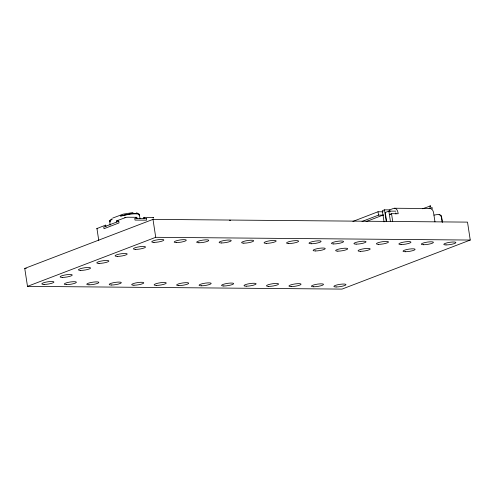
<?xml version="1.0" encoding="UTF-8"?>
<svg xmlns="http://www.w3.org/2000/svg" width="495" height="495" viewBox="0 0 495 495"><rect width="100%" height="100%" fill="white"/><g stroke="black" fill="none" stroke-linecap="round" stroke-linejoin="round"><path stroke-width="0.74" d="M139.021 214.904L139.256 215.164L139.262 214.502L140.036 218.573M110.335 221.884A10.692 2.005 -8.7 0 1 109.828 221.624L109.878 220.374L111.981 219.644L112.043 218.815L109.636 220.782L110.144 225.101M139.256 215.164L139.144 214.149L139.386 214.793M429.097 208.673L430.285 207.312A2.933 0.934 -43.2 0 0 430.489 205.932L422.606 208.76M109.636 221.296L110.218 221.426M97.385 228.801A2.308 0.433 -8.7 0 1 96.971 228.535L105.584 225.132L105.942 226.382M153.599 217.701L153.122 217.979L153.599 217.701A2.308 0.433 -8.7 0 0 152.782 217.416L143.903 217.348L144.076 218.474M96.971 228.535L97.453 228.257M112.73 218.054L123.212 214.131L132.994 212.578M116.764 222.02L116.591 220.894L125.674 217.497A2.308 0.433 -8.7 0 1 127.933 217.231L136.806 217.299L136.979 218.419M352.886 221.426L378.019 211.761L383.198 211.798M390.852 214.521L389.373 214.514L391.526 213.685L398.184 213.735L398.023 212.702A5.866 3.75 -89.6 0 0 393.506 208.414L389.701 209.874L384.485 209.837L382.332 210.666L384.046 221.871M362.018 221.469L378.533 215.121L383.712 215.158M395.79 211.161L388.853 211.111L385.265 212.491L386.626 221.389M366.096 221.599L383.266 214.997M24.75 268.426L152.986 219.378L467.509 222.119L470.25 240.05L342.014 289.099L27.491 286.358L24.75 268.426L26.297 268.438M27.491 286.358L155.733 237.303L470.25 240.05M124.721 217.769L125.674 217.497M431.337 207.702L432.073 207.622A2.933 0.934 -43.2 0 1 431.875 209.001M116.591 220.894L118.088 220.628M135.308 217.565L136.806 217.299M433.942 215.121L438.081 214.422A2.933 2.871 -31 0 1 440.791 215.43L441.398 216.785L442.239 222.298M429.747 206.013L430.489 205.932M429.487 208.55L430.427 208.544A5.866 3.75 -89.6 0 1 433.614 212.968L434.969 221.84M394.478 208.24L430.427 208.544M136.639 212.72L137.022 212.794M439.096 214.818L439.832 214.985M440.791 215.43L441.398 216.785M143.903 217.348L144.268 218.604M442.394 222.032L441.651 217.212A2.933 2.871 -31 0 0 441.051 215.851M395.771 212.881L395.944 214.001M391.526 213.685L392.69 221.29M389.701 209.874L390.011 211.891M388.853 211.111L390.444 221.494M384.485 209.837L386.267 221.494M378.019 211.761L378.533 215.121M152.986 219.378L155.733 237.303M105.584 225.132L105.751 226.252M96.958 228.653L98.771 240.496M229.723 220.498L229.736 220.207A0.866 0.848 -31 0 1 230.534 220.504M121.281 215.288L121.219 215.69L121.875 215.888L128.62 214.397A10.692 2.005 -8.7 0 1 139.194 214.471L138.68 213.859A10.63 1.992 -8.7 0 0 130.067 213.791L126.788 214.7L126.213 214.403L125.018 215.059L124.381 214.799L123.36 215.461L122.698 215.232L120.594 216.334L120.65 215.504L121.281 215.288M118.757 221.253L103.758 227.019L104.018 228.696L119.017 222.929L118.757 221.253M146.297 218.487L134.758 218.4L135.017 220.083L146.551 220.17L146.297 218.487M99.006 263.396A6.144 1.151 -8.7 0 0 108.844 261.23A6.144 1.151 -8.7 0 0 100.683 261.156A6.144 1.151 -8.7 0 0 99.006 263.396M337.831 251.144A6.144 1.151 -8.7 0 0 347.676 248.979A6.144 1.151 -8.7 0 0 339.514 248.911A6.144 1.151 -8.7 0 0 337.831 251.144M360.298 251.342A6.144 1.151 -8.7 0 0 370.142 249.177A6.144 1.151 -8.7 0 0 361.981 249.103A6.144 1.151 -8.7 0 0 360.298 251.342M80.685 270.406A6.144 1.151 -8.7 0 0 90.529 268.234A6.144 1.151 -8.7 0 0 82.368 268.166A6.144 1.151 -8.7 0 0 80.685 270.406M62.364 277.41A6.144 1.151 -8.7 0 0 72.208 275.245A6.144 1.151 -8.7 0 0 64.047 275.171A6.144 1.151 -8.7 0 0 62.364 277.41M44.043 284.421A6.144 1.151 -8.7 0 0 53.887 282.249A6.144 1.151 -8.7 0 0 45.726 282.181A6.144 1.151 -8.7 0 0 44.043 284.421M66.509 284.619A6.144 1.151 -8.7 0 0 76.354 282.447A6.144 1.151 -8.7 0 0 68.192 282.379A6.144 1.151 -8.7 0 0 66.509 284.619M88.976 284.811A6.144 1.151 -8.7 0 0 98.821 282.645A6.144 1.151 -8.7 0 0 90.659 282.571A6.144 1.151 -8.7 0 0 88.976 284.811M111.443 285.009A6.144 1.151 -8.7 0 0 121.281 282.837A6.144 1.151 -8.7 0 0 113.126 282.769A6.144 1.151 -8.7 0 0 111.443 285.009M133.91 285.207A6.144 1.151 -8.7 0 0 143.748 283.035A6.144 1.151 -8.7 0 0 135.587 282.967A6.144 1.151 -8.7 0 0 133.91 285.207M156.37 285.398A6.144 1.151 -8.7 0 0 166.215 283.233A6.144 1.151 -8.7 0 0 158.054 283.159A6.144 1.151 -8.7 0 0 156.37 285.398M178.837 285.596A6.144 1.151 -8.7 0 0 188.682 283.425A6.144 1.151 -8.7 0 0 180.52 283.357A6.144 1.151 -8.7 0 0 178.837 285.596M201.304 285.794A6.144 1.151 -8.7 0 0 211.148 283.623A6.144 1.151 -8.7 0 0 202.987 283.555A6.144 1.151 -8.7 0 0 201.304 285.794M223.771 285.986A6.144 1.151 -8.7 0 0 233.615 283.821A6.144 1.151 -8.7 0 0 225.454 283.746A6.144 1.151 -8.7 0 0 223.771 285.986M246.238 286.184A6.144 1.151 -8.7 0 0 256.076 284.012A6.144 1.151 -8.7 0 0 247.921 283.944A6.144 1.151 -8.7 0 0 246.238 286.184M268.698 286.382A6.144 1.151 -8.7 0 0 278.543 284.21A6.144 1.151 -8.7 0 0 270.381 284.142A6.144 1.151 -8.7 0 0 268.698 286.382M315.371 250.953A6.144 1.151 -8.7 0 0 325.209 248.781A6.144 1.151 -8.7 0 0 317.048 248.713A6.144 1.151 -8.7 0 0 315.371 250.953M311.219 243.75A6.144 1.151 -8.7 0 0 321.063 241.579A6.144 1.151 -8.7 0 0 312.902 241.511A6.144 1.151 -8.7 0 0 311.219 243.75M333.686 243.942A6.144 1.151 -8.7 0 0 343.53 241.777A6.144 1.151 -8.7 0 0 335.369 241.702A6.144 1.151 -8.7 0 0 333.686 243.942M356.153 244.14A6.144 1.151 -8.7 0 0 365.997 241.975A6.144 1.151 -8.7 0 0 357.836 241.9A6.144 1.151 -8.7 0 0 356.153 244.14M378.619 244.338A6.144 1.151 -8.7 0 0 388.464 242.166A6.144 1.151 -8.7 0 0 380.302 242.098A6.144 1.151 -8.7 0 0 378.619 244.338M401.086 244.53A6.144 1.151 -8.7 0 0 410.924 242.364A6.144 1.151 -8.7 0 0 402.769 242.29A6.144 1.151 -8.7 0 0 401.086 244.53M423.553 244.728A6.144 1.151 -8.7 0 0 433.391 242.562A6.144 1.151 -8.7 0 0 425.23 242.488A6.144 1.151 -8.7 0 0 423.553 244.728M446.014 244.926A6.144 1.151 -8.7 0 0 455.858 242.754A6.144 1.151 -8.7 0 0 447.697 242.686A6.144 1.151 -8.7 0 0 446.014 244.926M405.232 251.732A6.144 1.151 -8.7 0 0 415.07 249.567A6.144 1.151 -8.7 0 0 406.915 249.499A6.144 1.151 -8.7 0 0 405.232 251.732M336.099 286.97A6.144 1.151 -8.7 0 0 345.943 284.798A6.144 1.151 -8.7 0 0 337.782 284.73A6.144 1.151 -8.7 0 0 336.099 286.97M313.632 286.772A6.144 1.151 -8.7 0 0 323.476 284.6A6.144 1.151 -8.7 0 0 315.315 284.532A6.144 1.151 -8.7 0 0 313.632 286.772M117.321 256.391A6.144 1.151 -8.7 0 0 127.166 254.22A6.144 1.151 -8.7 0 0 119.004 254.152A6.144 1.151 -8.7 0 0 117.321 256.391M135.642 249.381A6.144 1.151 -8.7 0 0 145.487 247.215A6.144 1.151 -8.7 0 0 137.325 247.141A6.144 1.151 -8.7 0 0 135.642 249.381M153.964 242.377A6.144 1.151 -8.7 0 0 163.802 240.205A6.144 1.151 -8.7 0 0 155.647 240.137A6.144 1.151 -8.7 0 0 153.964 242.377M176.43 242.575A6.144 1.151 -8.7 0 0 186.269 240.403A6.144 1.151 -8.7 0 0 178.113 240.335A6.144 1.151 -8.7 0 0 176.43 242.575M266.291 243.354A6.144 1.151 -8.7 0 0 276.136 241.189A6.144 1.151 -8.7 0 0 267.974 241.115A6.144 1.151 -8.7 0 0 266.291 243.354M221.358 242.965A6.144 1.151 -8.7 0 0 231.202 240.793A6.144 1.151 -8.7 0 0 223.041 240.725A6.144 1.151 -8.7 0 0 221.358 242.965M288.758 243.552A6.144 1.151 -8.7 0 0 298.596 241.387A6.144 1.151 -8.7 0 0 290.441 241.312A6.144 1.151 -8.7 0 0 288.758 243.552M198.891 242.767A6.144 1.151 -8.7 0 0 208.735 240.601A6.144 1.151 -8.7 0 0 200.574 240.527A6.144 1.151 -8.7 0 0 198.891 242.767M291.165 286.574A6.144 1.151 -8.7 0 0 301.01 284.408A6.144 1.151 -8.7 0 0 292.848 284.334A6.144 1.151 -8.7 0 0 291.165 286.574M243.825 243.163A6.144 1.151 -8.7 0 0 253.669 240.991A6.144 1.151 -8.7 0 0 245.508 240.923A6.144 1.151 -8.7 0 0 243.825 243.163"/></g></svg>
